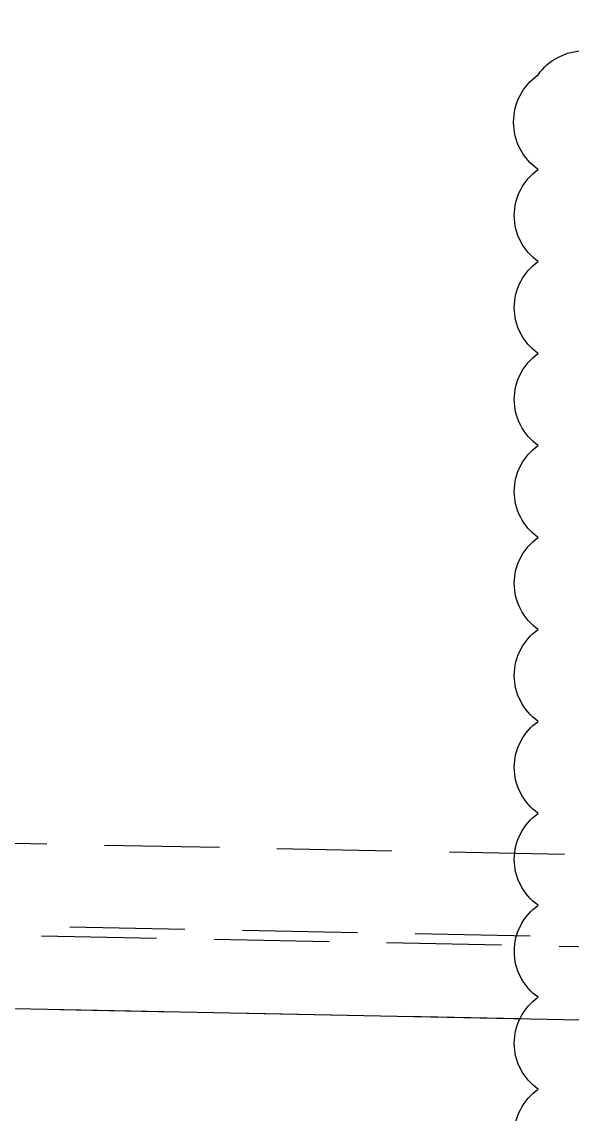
# Model space of a CAD drawing. Extents: x 408914 to 412362, y 6133812 to 6135729.
# Drawn here: x 410393.5 to 410453.3, y 6134106.7 to 6134225.4 of the extents above; entities that cross this region are included whole.
import ezdxf

# ---------------------------------------------------------------- set-up
doc = ezdxf.new("R2010")
doc.units = 0
doc.header["$LTSCALE"] = 5
doc.linetypes.add('foc-FLOWLINE', pattern=[3.75, 2.5, -1.25])
for name, color, linetype in [('F-EZE', 190, 'foc-FLOWLINE'), ('L-SEC', 7, 'Continuous'), ('PROPOSED-SCOPE', 240, 'Continuous')]:
    doc.layers.add(name, color=color, linetype=linetype)

msp = doc.modelspace()

# ---------------------------------------------------------------- linework, layer by layer
at = {"layer": 'F-EZE', "flags": 128}
for points in [[(410565.307, 6134907.184), (410556.304, 6134907.365), (410548.306, 6134523.315), (410557.301, 6134523.128), (410557.113, 6134514.133), (410548.119, 6134514.32), (410540.184, 6134133.252), (410549.159, 6134133.075), (410548.804, 6134115.086), (410539.809, 6134115.273), (410539.996, 6134124.258), (410149.991, 6134131.97), (410149.813, 6134122.975), (410140.819, 6134123.153), (410140.997, 6134132.147), (409757.025, 6134139.74), (409756.84, 6134130.737), (409744.847, 6134130.983), (409745.216, 6134148.972), (410531.189, 6134133.43), (410547.559, 6134919.539)], [(409645.818, 6134140.944), (409744.985, 6134138.978), (410548.97, 6134123.081), (410548.804, 6134115.086), (409744.827, 6134130.983), (409645.654, 6134132.949)]]:
    msp.add_lwpolyline(points, dxfattribs=at)
at = {"layer": 'L-SEC'}
msp.add_line((410548.804, 6134115.086), (409744.827, 6134130.983), dxfattribs=at)
at = {"layer": 'PROPOSED-SCOPE', "flags": 128}
msp.add_lwpolyline([(410449.642, 6134099.439, -0.5205671), (410449.642, 6134109.435, -0.5205671), (410449.642, 6134119.431, -0.5205671), (410449.642, 6134129.426, -0.5205671), (410449.642, 6134139.422, -0.5205671), (410449.642, 6134149.418, -0.5205671), (410449.642, 6134159.414, -0.5205671), (410449.642, 6134169.41, -0.5205671), (410449.642, 6134179.406, -0.5205671), (410449.642, 6134189.402, -0.5205671), (410449.642, 6134199.398, -0.5205671), (410449.642, 6134209.394, -0.5205671), (410449.642, 6134219.701, -0.5205671), (410459.638, 6134219.701, -0.5205671)], format="xyb", dxfattribs=at)

doc.saveas('drawing.dxf')
